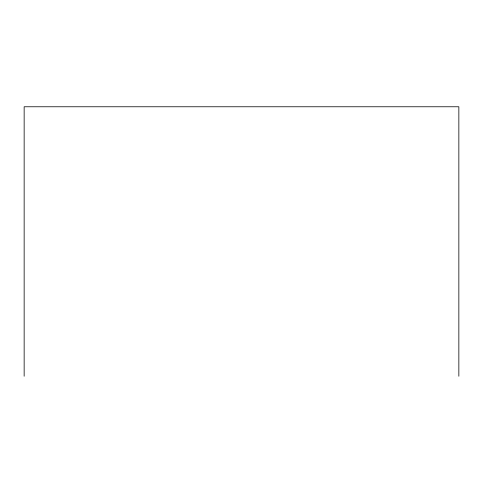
<?xml version="1.0" encoding="UTF-8"?>
<svg xmlns="http://www.w3.org/2000/svg" width="483" height="483" viewBox="0 0 483 483"><rect width="100%" height="100%" fill="white"/><g stroke="black" fill="none" stroke-linecap="round" stroke-linejoin="round"><path stroke-width="0.72" d="M458.85 376.233L458.85 106.767L24.15 106.767L24.15 376.233"/></g></svg>
